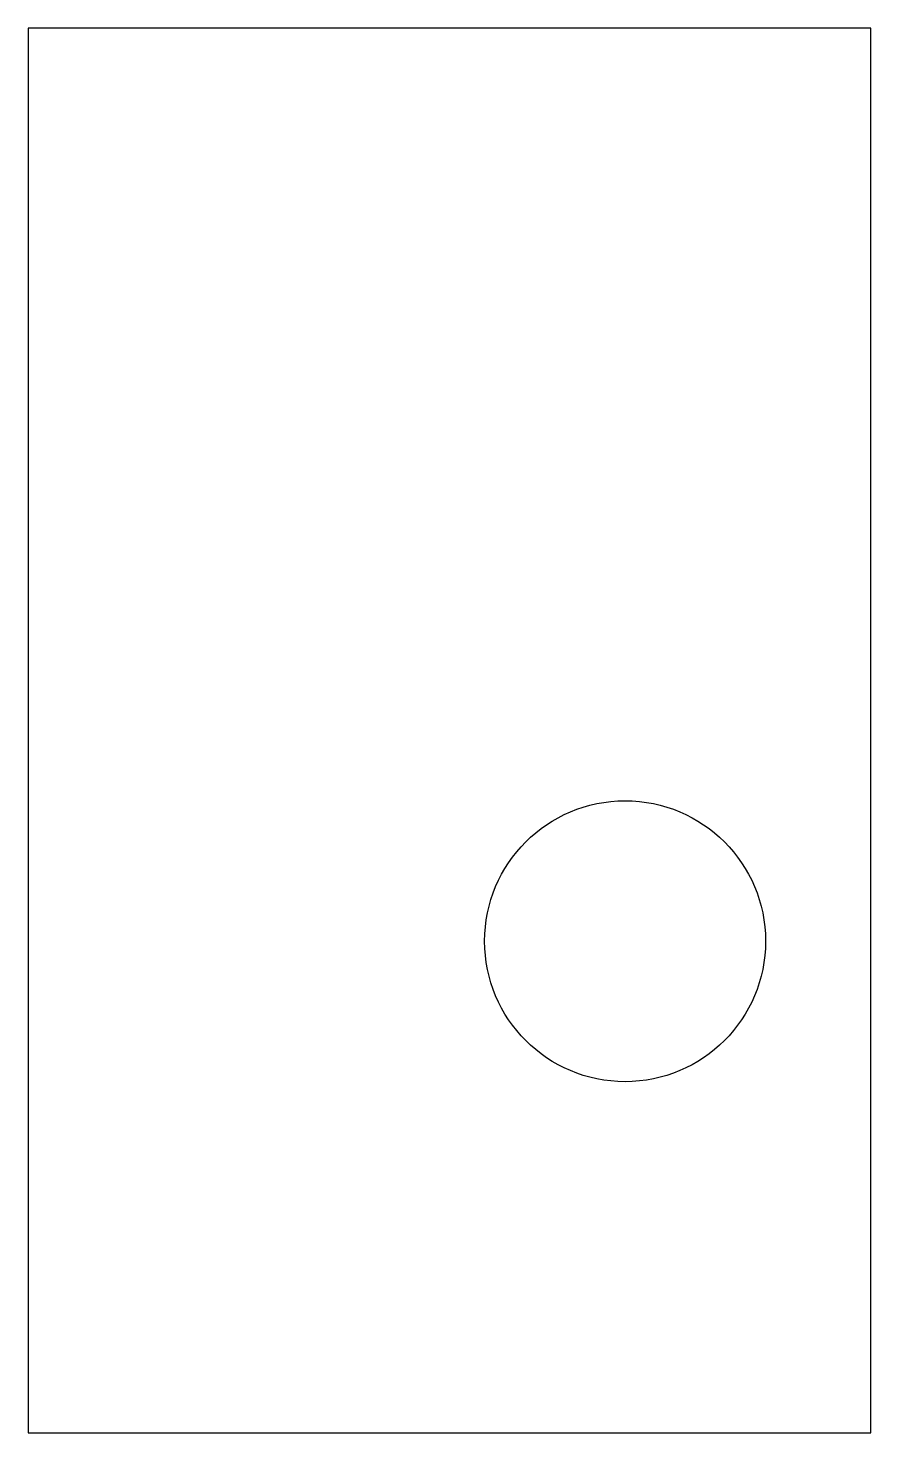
# Model space of a CAD drawing. Header units: millimetres. Extents: x 0 to 12, y 0 to 20.
import ezdxf

# ---------------------------------------------------------------- set-up
doc = ezdxf.new("R2010")
doc.units = ezdxf.units.MM
doc.layers.add('HANGING', color=7, linetype='Continuous')
doc.layers.add('OUTLINE', color=7, linetype='Continuous')

msp = doc.modelspace()

# ---------------------------------------------------------------- linework, layer by layer
at = {"layer": 'HANGING'}
msp.add_circle((8.5, 7), 2, dxfattribs=at)
at = {"layer": 'OUTLINE'}
msp.add_lwpolyline([(0, 0), (12, 0), (12, 20), (0, 20)], close=True, dxfattribs=at)

doc.saveas('drawing.dxf')
